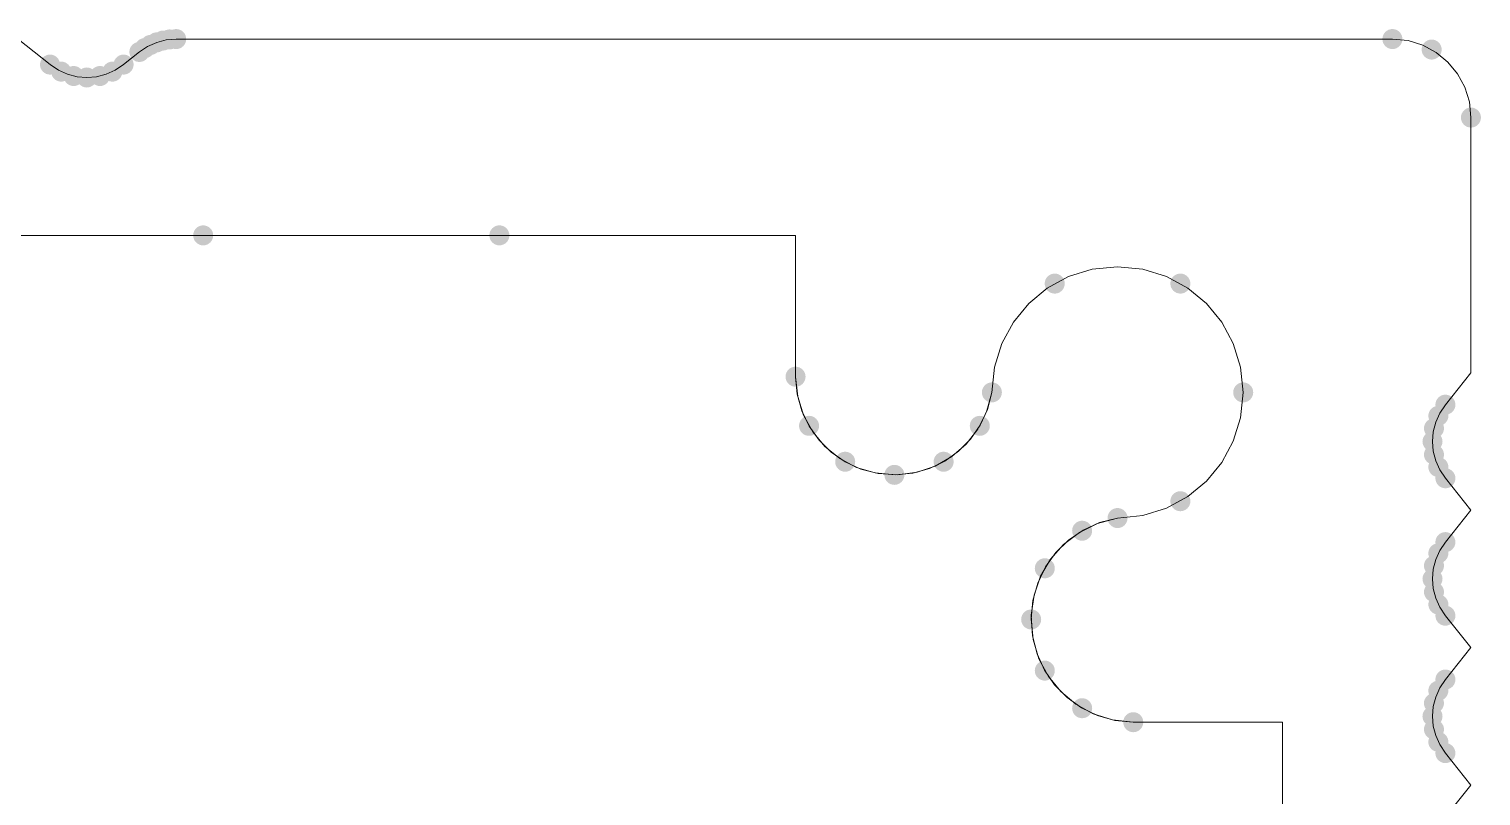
# Model space of a CAD drawing. Header units: millimetres. Extents: x 0 to 588, y 0 to 418.
# Drawn here: x 190.82 to 208.94, y 92.9 to 102.47 of the extents above; entities that cross this region are included whole.
import ezdxf

# ---------------------------------------------------------------- set-up
doc = ezdxf.new("R2010")
doc.units = ezdxf.units.MM

msp = doc.modelspace()

# ---------------------------------------------------------------- hatches: boundary and pattern name
h = msp.add_hatch(color=0)
edge = h.paths.add_edge_path()
edge.add_arc((192.336876, 102.275758), 0.125009, 0, 360)
h = msp.add_hatch(color=0)
edge = h.paths.add_edge_path()
edge.add_arc((192.413174, 102.307442), 0.125009, 0, 360)
h = msp.add_hatch(color=0)
edge = h.paths.add_edge_path()
edge.add_arc((192.492544, 102.330363), 0.125009, 0, 360)
h = msp.add_hatch(color=0)
edge = h.paths.add_edge_path()
edge.add_arc((192.573985, 102.344233), 0.125009, 0, 360)
h = msp.add_hatch(color=0)
edge = h.paths.add_edge_path()
edge.add_arc((192.656468, 102.348876), 0.125009, 0, 360)
h = msp.add_hatch(color=0)
edge = h.paths.add_edge_path()
edge.add_arc((207.833958, 102.348876), 0.125009, 0, 360)
h = msp.add_hatch(color=0)
edge = h.paths.add_edge_path()
edge.add_arc((192.197308, 102.187811), 0.125009, 0, 360)
h = msp.add_hatch(color=0)
edge = h.paths.add_edge_path()
edge.add_arc((192.197308, 102.187811), 0.125009, 0, 360)
h = msp.add_hatch(color=0)
edge = h.paths.add_edge_path()
edge.add_arc((192.264617, 102.235712), 0.125009, 0, 360)
h = msp.add_hatch(color=0)
edge = h.paths.add_edge_path()
edge.add_arc((208.323968, 102.217578), 0.125009, 0, 360)
h = msp.add_hatch(color=0)
edge = h.paths.add_edge_path()
edge.add_arc((191.081961, 102.03019), 0.125009, 0, 360)
h = msp.add_hatch(color=0)
edge = h.paths.add_edge_path()
edge.add_arc((191.22153, 101.942243), 0.125009, 0, 360)
h = msp.add_hatch(color=0)
edge = h.paths.add_edge_path()
edge.add_arc((191.377197, 101.887637), 0.125009, 0, 360)
h = msp.add_hatch(color=0)
edge = h.paths.add_edge_path()
edge.add_arc((191.705046, 101.887637), 0.125009, 0, 360)
h = msp.add_hatch(color=0)
edge = h.paths.add_edge_path()
edge.add_arc((191.860713, 101.942243), 0.125009, 0, 360)
h = msp.add_hatch(color=0)
edge = h.paths.add_edge_path()
edge.add_arc((192.000282, 102.03019), 0.125009, 0, 360)
h = msp.add_hatch(color=0)
edge = h.paths.add_edge_path()
edge.add_arc((192.000282, 102.03019), 0.125009, 0, 360)
h = msp.add_hatch(color=0)
edge = h.paths.add_edge_path()
edge.add_arc((191.541121, 101.869125), 0.125009, 0, 360)
h = msp.add_hatch(color=0)
edge = h.paths.add_edge_path()
edge.add_arc((208.813978, 101.368855), 0.125009, 0, 360)
h = msp.add_hatch(color=0)
edge = h.paths.add_edge_path()
edge.add_arc((208.813978, 101.368855), 0.125009, 0, 360)
h = msp.add_hatch(color=0)
edge = h.paths.add_edge_path()
edge.add_arc((192.993651, 99.898825), 0.125009, 0, 360)
h = msp.add_hatch(color=0)
edge = h.paths.add_edge_path()
edge.add_arc((196.689728, 99.898825), 0.125009, 0, 360)
h = msp.add_hatch(color=0)
edge = h.paths.add_edge_path()
edge.add_arc((203.619871, 99.29674), 0.125009, 0, 360)
h = msp.add_hatch(color=0)
edge = h.paths.add_edge_path()
edge.add_arc((205.187903, 99.29674), 0.125009, 0, 360)
h = msp.add_hatch(color=0)
edge = h.paths.add_edge_path()
edge.add_arc((200.385804, 98.134789), 0.125009, 0, 360)
h = msp.add_hatch(color=0)
edge = h.paths.add_edge_path()
edge.add_arc((202.835855, 97.938785), 0.125009, 0, 360)
h = msp.add_hatch(color=0)
edge = h.paths.add_edge_path()
edge.add_arc((202.835855, 97.938785), 0.125009, 0, 360)
h = msp.add_hatch(color=0)
edge = h.paths.add_edge_path()
edge.add_arc((202.835855, 97.938785), 0.125009, 0, 360)
h = msp.add_hatch(color=0)
edge = h.paths.add_edge_path()
edge.add_arc((205.971919, 97.938785), 0.125009, 0, 360)
h = msp.add_hatch(color=0)
edge = h.paths.add_edge_path()
edge.add_arc((208.495292, 97.785432), 0.125009, 0, 360)
h = msp.add_hatch(color=0)
edge = h.paths.add_edge_path()
edge.add_arc((208.407345, 97.645864), 0.125009, 0, 360)
h = msp.add_hatch(color=0)
edge = h.paths.add_edge_path()
edge.add_arc((200.553884, 97.521626), 0.125009, 0, 360)
h = msp.add_hatch(color=0)
edge = h.paths.add_edge_path()
edge.add_arc((202.684758, 97.521523), 0.125009, 0, 360)
h = msp.add_hatch(color=0)
edge = h.paths.add_edge_path()
edge.add_arc((208.35274, 97.490197), 0.125009, 0, 360)
h = msp.add_hatch(color=0)
edge = h.paths.add_edge_path()
edge.add_arc((208.334227, 97.326272), 0.125009, 0, 360)
h = msp.add_hatch(color=0)
edge = h.paths.add_edge_path()
edge.add_arc((201.00499, 97.073604), 0.125009, 0, 360)
h = msp.add_hatch(color=0)
edge = h.paths.add_edge_path()
edge.add_arc((202.233609, 97.073545), 0.125009, 0, 360)
h = msp.add_hatch(color=0)
edge = h.paths.add_edge_path()
edge.add_arc((208.35274, 97.162347), 0.125009, 0, 360)
h = msp.add_hatch(color=0)
edge = h.paths.add_edge_path()
edge.add_arc((208.407345, 97.00668), 0.125009, 0, 360)
h = msp.add_hatch(color=0)
edge = h.paths.add_edge_path()
edge.add_arc((201.619291, 96.909734), 0.125009, 0, 360)
h = msp.add_hatch(color=0)
edge = h.paths.add_edge_path()
edge.add_arc((208.495292, 96.867111), 0.125009, 0, 360)
h = msp.add_hatch(color=0)
edge = h.paths.add_edge_path()
edge.add_arc((208.495292, 96.867111), 0.125009, 0, 360)
h = msp.add_hatch(color=0)
edge = h.paths.add_edge_path()
edge.add_arc((205.187903, 96.580829), 0.125009, 0, 360)
h = msp.add_hatch(color=0)
edge = h.paths.add_edge_path()
edge.add_arc((204.403887, 96.370752), 0.125009, 0, 360)
h = msp.add_hatch(color=0)
edge = h.paths.add_edge_path()
edge.add_arc((204.403887, 96.370752), 0.125009, 0, 360)
h = msp.add_hatch(color=0)
edge = h.paths.add_edge_path()
edge.add_arc((203.962163, 96.212551), 0.125009, 0, 360)
h = msp.add_hatch(color=0)
edge = h.paths.add_edge_path()
edge.add_arc((208.407345, 95.930829), 0.125009, 0, 360)
h = msp.add_hatch(color=0)
edge = h.paths.add_edge_path()
edge.add_arc((208.495292, 96.070397), 0.125009, 0, 360)
h = msp.add_hatch(color=0)
edge = h.paths.add_edge_path()
edge.add_arc((203.49623, 95.743582), 0.125009, 0, 360)
h = msp.add_hatch(color=0)
edge = h.paths.add_edge_path()
edge.add_arc((208.35274, 95.775161), 0.125009, 0, 360)
h = msp.add_hatch(color=0)
edge = h.paths.add_edge_path()
edge.add_arc((208.334227, 95.611237), 0.125009, 0, 360)
h = msp.add_hatch(color=0)
edge = h.paths.add_edge_path()
edge.add_arc((208.35274, 95.447312), 0.125009, 0, 360)
h = msp.add_hatch(color=0)
edge = h.paths.add_edge_path()
edge.add_arc((208.407345, 95.291645), 0.125009, 0, 360)
h = msp.add_hatch(color=0)
edge = h.paths.add_edge_path()
edge.add_arc((203.325839, 95.10484), 0.125009, 0, 360)
h = msp.add_hatch(color=0)
edge = h.paths.add_edge_path()
edge.add_arc((208.495292, 95.152076), 0.125009, 0, 360)
h = msp.add_hatch(color=0)
edge = h.paths.add_edge_path()
edge.add_arc((208.495292, 95.152076), 0.125009, 0, 360)
h = msp.add_hatch(color=0)
edge = h.paths.add_edge_path()
edge.add_arc((203.496282, 94.466112), 0.125009, 0, 360)
h = msp.add_hatch(color=0)
edge = h.paths.add_edge_path()
edge.add_arc((208.495292, 94.355362), 0.125009, 0, 360)
h = msp.add_hatch(color=0)
edge = h.paths.add_edge_path()
edge.add_arc((208.407345, 94.215793), 0.125009, 0, 360)
h = msp.add_hatch(color=0)
edge = h.paths.add_edge_path()
edge.add_arc((203.962254, 93.997182), 0.125009, 0, 360)
h = msp.add_hatch(color=0)
edge = h.paths.add_edge_path()
edge.add_arc((208.35274, 94.060126), 0.125009, 0, 360)
h = msp.add_hatch(color=0)
edge = h.paths.add_edge_path()
edge.add_arc((204.599891, 93.8227), 0.125009, 0, 360)
h = msp.add_hatch(color=0)
edge = h.paths.add_edge_path()
edge.add_arc((204.599891, 93.8227), 0.125009, 0, 360)
h = msp.add_hatch(color=0)
edge = h.paths.add_edge_path()
edge.add_arc((208.334227, 93.896201), 0.125009, 0, 360)
h = msp.add_hatch(color=0)
edge = h.paths.add_edge_path()
edge.add_arc((208.35274, 93.732277), 0.125009, 0, 360)
h = msp.add_hatch(color=0)
edge = h.paths.add_edge_path()
edge.add_arc((208.407345, 93.576609), 0.125009, 0, 360)
h = msp.add_hatch(color=0)
edge = h.paths.add_edge_path()
edge.add_arc((208.495292, 93.437041), 0.125009, 0, 360)
h = msp.add_hatch(color=0)
edge = h.paths.add_edge_path()
edge.add_arc((208.495292, 93.437041), 0.125009, 0, 360)

# ---------------------------------------------------------------- linework, layer by layer
at = {"color": 0, "lineweight": 0}
for points in [[(190.683604, 102.348858), (191.081961, 102.030172)], [(192.656468, 102.348858), (207.833958, 102.348858)], [(192.000282, 102.030172), (192.197308, 102.187793)], [(208.813978, 101.368838), (208.813978, 98.183772)], [(200.385804, 99.898807), (174.51327, 99.898807)], [(200.385804, 98.134771), (200.385804, 99.898807)], [(208.813978, 98.183772), (208.495292, 97.785415)], [(208.495292, 96.867094), (208.813978, 96.468736)], [(208.813978, 96.468736), (208.495292, 96.070379)], [(208.495292, 95.152059), (208.813978, 94.753701)], [(208.813978, 94.753701), (208.495292, 94.355344)], [(206.461929, 93.822682), (204.599891, 93.822682)], [(206.461929, 91.862642), (206.461929, 93.822682)], [(208.495292, 93.437023), (208.813978, 93.038666)], [(208.813978, 93.038666), (208.495292, 92.640308)]]:
    msp.add_lwpolyline(points, close=True, dxfattribs=at)
for points in [[(190.683604, 102.348858), (191.081961, 102.030172)], [(190.683604, 102.348858), (191.081961, 102.030172)], [(192.656468, 102.348858), (192.532641, 102.338353), (192.413173, 102.307424), (192.300563, 102.256945), (192.197308, 102.187793)], [(192.656468, 102.348858), (192.532641, 102.338353), (192.413173, 102.307424), (192.300563, 102.256945), (192.197308, 102.187793)], [(192.656468, 102.348858), (192.532641, 102.338353), (192.413173, 102.307424), (192.300563, 102.256945), (192.197308, 102.187793)], [(192.656468, 102.348858), (192.532641, 102.338353), (192.413173, 102.307424), (192.300563, 102.256945), (192.197308, 102.187793)], [(192.656468, 102.348858), (192.532641, 102.338353), (192.413173, 102.307424), (192.300563, 102.256945), (192.197308, 102.187793)], [(192.656468, 102.348858), (192.532641, 102.338353), (192.413173, 102.307424), (192.300563, 102.256945), (192.197308, 102.187793)], [(192.656468, 102.348858), (192.532641, 102.338353), (192.413173, 102.307424), (192.300563, 102.256945), (192.197308, 102.187793)], [(192.656468, 102.348858), (192.532641, 102.338353), (192.413173, 102.307424), (192.300563, 102.256945), (192.197308, 102.187793)], [(192.656468, 102.348858), (192.532641, 102.338353), (192.413173, 102.307424), (192.300563, 102.256945), (192.197308, 102.187793)], [(192.656468, 102.348858), (192.532641, 102.338353), (192.413173, 102.307424), (192.300563, 102.256945), (192.197308, 102.187793)], [(192.656468, 102.348858), (207.833958, 102.348858)], [(192.656468, 102.348858), (207.833958, 102.348858)], [(208.813978, 101.368838), (208.794067, 101.566346), (208.736963, 101.750306), (208.646606, 101.916776), (208.526937, 102.061817), (208.381896, 102.181486), (208.215426, 102.271843), (208.031466, 102.328947), (207.833958, 102.348858)], [(208.813978, 101.368838), (208.794067, 101.566346), (208.736963, 101.750306), (208.646606, 101.916776), (208.526937, 102.061817), (208.381896, 102.181486), (208.215426, 102.271843), (208.031466, 102.328947), (207.833958, 102.348858)], [(208.813978, 101.368838), (208.794067, 101.566346), (208.736963, 101.750306), (208.646606, 101.916776), (208.526937, 102.061817), (208.381896, 102.181486), (208.215426, 102.271843), (208.031466, 102.328947), (207.833958, 102.348858)], [(208.813978, 101.368838), (208.794067, 101.566346), (208.736963, 101.750306), (208.646606, 101.916776), (208.526937, 102.061817), (208.381896, 102.181486), (208.215426, 102.271843), (208.031466, 102.328947), (207.833958, 102.348858)], [(208.813978, 101.368838), (208.794067, 101.566346), (208.736963, 101.750306), (208.646606, 101.916776), (208.526937, 102.061817), (208.381896, 102.181486), (208.215426, 102.271843), (208.031466, 102.328947), (207.833958, 102.348858)], [(208.813978, 101.368838), (208.794067, 101.566346), (208.736963, 101.750306), (208.646606, 101.916776), (208.526937, 102.061817), (208.381896, 102.181486), (208.215426, 102.271843), (208.031466, 102.328947), (207.833958, 102.348858)], [(208.813978, 101.368838), (208.794067, 101.566346), (208.736963, 101.750306), (208.646606, 101.916776), (208.526937, 102.061817), (208.381896, 102.181486), (208.215426, 102.271843), (208.031466, 102.328947), (207.833958, 102.348858)], [(208.813978, 101.368838), (208.794067, 101.566346), (208.736963, 101.750306), (208.646606, 101.916776), (208.526937, 102.061817), (208.381896, 102.181486), (208.215426, 102.271843), (208.031466, 102.328947), (207.833958, 102.348858)], [(208.813978, 101.368838), (208.794067, 101.566346), (208.736963, 101.750306), (208.646606, 101.916776), (208.526937, 102.061817), (208.381896, 102.181486), (208.215426, 102.271843), (208.031466, 102.328947), (207.833958, 102.348858)], [(208.813978, 101.368838), (208.794067, 101.566346), (208.736963, 101.750306), (208.646606, 101.916776), (208.526937, 102.061817), (208.381896, 102.181486), (208.215426, 102.271843), (208.031466, 102.328947), (207.833958, 102.348858)], [(191.081961, 102.030172), (191.187482, 101.959706), (191.300948, 101.909373), (191.41971, 101.879174), (191.541121, 101.869107), (191.662532, 101.879174), (191.781295, 101.909373), (191.894761, 101.959706), (192.000282, 102.030172)], [(191.081961, 102.030172), (191.187482, 101.959706), (191.300948, 101.909373), (191.41971, 101.879174), (191.541121, 101.869107), (191.662532, 101.879174), (191.781295, 101.909373), (191.894761, 101.959706), (192.000282, 102.030172)], [(191.081961, 102.030172), (191.187482, 101.959706), (191.300948, 101.909373), (191.41971, 101.879174), (191.541121, 101.869107), (191.662532, 101.879174), (191.781295, 101.909373), (191.894761, 101.959706), (192.000282, 102.030172)], [(191.081961, 102.030172), (191.187482, 101.959706), (191.300948, 101.909373), (191.41971, 101.879174), (191.541121, 101.869107), (191.662532, 101.879174), (191.781295, 101.909373), (191.894761, 101.959706), (192.000282, 102.030172)], [(191.081961, 102.030172), (191.187482, 101.959706), (191.300948, 101.909373), (191.41971, 101.879174), (191.541121, 101.869107), (191.662532, 101.879174), (191.781295, 101.909373), (191.894761, 101.959706), (192.000282, 102.030172)], [(191.081961, 102.030172), (191.187482, 101.959706), (191.300948, 101.909373), (191.41971, 101.879174), (191.541121, 101.869107), (191.662532, 101.879174), (191.781295, 101.909373), (191.894761, 101.959706), (192.000282, 102.030172)], [(191.081961, 102.030172), (191.187482, 101.959706), (191.300948, 101.909373), (191.41971, 101.879174), (191.541121, 101.869107), (191.662532, 101.879174), (191.781295, 101.909373), (191.894761, 101.959706), (192.000282, 102.030172)], [(191.081961, 102.030172), (191.187482, 101.959706), (191.300948, 101.909373), (191.41971, 101.879174), (191.541121, 101.869107), (191.662532, 101.879174), (191.781295, 101.909373), (191.894761, 101.959706), (192.000282, 102.030172)], [(191.081961, 102.030172), (191.187482, 101.959706), (191.300948, 101.909373), (191.41971, 101.879174), (191.541121, 101.869107), (191.662532, 101.879174), (191.781295, 101.909373), (191.894761, 101.959706), (192.000282, 102.030172)], [(191.081961, 102.030172), (191.187482, 101.959706), (191.300948, 101.909373), (191.41971, 101.879174), (191.541121, 101.869107), (191.662532, 101.879174), (191.781295, 101.909373), (191.894761, 101.959706), (192.000282, 102.030172)], [(192.000282, 102.030172), (192.197308, 102.187793)], [(192.000282, 102.030172), (192.197308, 102.187793)], [(208.813978, 101.368838), (208.813978, 98.183772)], [(208.813978, 101.368838), (208.813978, 98.183772)], [(200.385804, 99.898807), (174.51327, 99.898807)], [(174.51327, 99.898807), (200.385804, 99.898807)], [(174.51327, 99.898807), (200.385804, 99.898807)], [(174.51327, 99.898807), (200.385804, 99.898807)], [(174.51327, 99.898807), (200.385804, 99.898807)], [(174.51327, 99.898807), (200.385804, 99.898807)], [(174.51327, 99.898807), (200.385804, 99.898807)], [(174.51327, 99.898807), (200.385804, 99.898807), (174.51327, 99.898807), (200.385804, 99.898807)], [(200.385804, 98.134771), (200.385804, 99.898807)], [(200.385804, 99.898807), (200.385804, 98.134771)], [(204.403887, 96.370734), (204.7199, 96.402591), (205.014236, 96.493958), (205.280589, 96.63853), (205.512653, 96.830001), (205.704124, 97.062065), (205.848696, 97.328418), (205.940062, 97.622754), (205.971919, 97.938767), (205.940062, 98.25478), (205.848696, 98.549116), (205.704124, 98.815469), (205.512653, 99.047533), (205.280589, 99.239004), (205.014236, 99.383576), (204.7199, 99.474943), (204.403887, 99.506799), (204.087874, 99.474943), (203.793538, 99.383576), (203.527185, 99.239004), (203.295121, 99.047533), (203.10365, 98.815469), (202.959078, 98.549116), (202.867712, 98.25478), (202.835855, 97.938767)], [(204.403887, 96.370734), (204.7199, 96.402591), (205.014236, 96.493958), (205.280589, 96.63853), (205.512653, 96.830001), (205.704124, 97.062065), (205.848696, 97.328418), (205.940062, 97.622754), (205.971919, 97.938767), (205.940062, 98.25478), (205.848696, 98.549116), (205.704124, 98.815469), (205.512653, 99.047533), (205.280589, 99.239004), (205.014236, 99.383576), (204.7199, 99.474943), (204.403887, 99.506799), (204.087874, 99.474943), (203.793538, 99.383576), (203.527185, 99.239004), (203.295121, 99.047533), (203.10365, 98.815469), (202.959078, 98.549116), (202.867712, 98.25478), (202.835855, 97.938767)], [(204.403887, 96.370734), (204.7199, 96.402591), (205.014236, 96.493958), (205.280589, 96.63853), (205.512653, 96.830001), (205.704124, 97.062065), (205.848696, 97.328418), (205.940062, 97.622754), (205.971919, 97.938767), (205.940062, 98.25478), (205.848696, 98.549116), (205.704124, 98.815469), (205.512653, 99.047533), (205.280589, 99.239004), (205.014236, 99.383576), (204.7199, 99.474943), (204.403887, 99.506799), (204.087874, 99.474943), (203.793538, 99.383576), (203.527185, 99.239004), (203.295121, 99.047533), (203.10365, 98.815469), (202.959078, 98.549116), (202.867712, 98.25478), (202.835855, 97.938767)], [(204.403887, 96.370734), (204.7199, 96.402591), (205.014236, 96.493958), (205.280589, 96.63853), (205.512653, 96.830001), (205.704124, 97.062065), (205.848696, 97.328418), (205.940062, 97.622754), (205.971919, 97.938767), (205.940062, 98.25478), (205.848696, 98.549116), (205.704124, 98.815469), (205.512653, 99.047533), (205.280589, 99.239004), (205.014236, 99.383576), (204.7199, 99.474943), (204.403887, 99.506799), (204.087874, 99.474943), (203.793538, 99.383576), (203.527185, 99.239004), (203.295121, 99.047533), (203.10365, 98.815469), (202.959078, 98.549116), (202.867712, 98.25478), (202.835855, 97.938767)], [(204.403887, 96.370734), (204.7199, 96.402591), (205.014236, 96.493958), (205.280589, 96.63853), (205.512653, 96.830001), (205.704124, 97.062065), (205.848696, 97.328418), (205.940062, 97.622754), (205.971919, 97.938767), (205.940062, 98.25478), (205.848696, 98.549116), (205.704124, 98.815469), (205.512653, 99.047533), (205.280589, 99.239004), (205.014236, 99.383576), (204.7199, 99.474943), (204.403887, 99.506799), (204.087874, 99.474943), (203.793538, 99.383576), (203.527185, 99.239004), (203.295121, 99.047533), (203.10365, 98.815469), (202.959078, 98.549116), (202.867712, 98.25478), (202.835855, 97.938767)], [(204.403887, 96.370734), (204.7199, 96.402591), (205.014236, 96.493958), (205.280589, 96.63853), (205.512653, 96.830001), (205.704124, 97.062065), (205.848696, 97.328418), (205.940062, 97.622754), (205.971919, 97.938767), (205.940062, 98.25478), (205.848696, 98.549116), (205.704124, 98.815469), (205.512653, 99.047533), (205.280589, 99.239004), (205.014236, 99.383576), (204.7199, 99.474943), (204.403887, 99.506799), (204.087874, 99.474943), (203.793538, 99.383576), (203.527185, 99.239004), (203.295121, 99.047533), (203.10365, 98.815469), (202.959078, 98.549116), (202.867712, 98.25478), (202.835855, 97.938767)], [(204.403887, 96.370734), (204.7199, 96.402591), (205.014236, 96.493958), (205.280589, 96.63853), (205.512653, 96.830001), (205.704124, 97.062065), (205.848696, 97.328418), (205.940062, 97.622754), (205.971919, 97.938767), (205.940062, 98.25478), (205.848696, 98.549116), (205.704124, 98.815469), (205.512653, 99.047533), (205.280589, 99.239004), (205.014236, 99.383576), (204.7199, 99.474943), (204.403887, 99.506799), (204.087874, 99.474943), (203.793538, 99.383576), (203.527185, 99.239004), (203.295121, 99.047533), (203.10365, 98.815469), (202.959078, 98.549116), (202.867712, 98.25478), (202.835855, 97.938767)], [(204.403887, 96.370734), (204.7199, 96.402591), (205.014236, 96.493958), (205.280589, 96.63853), (205.512653, 96.830001), (205.704124, 97.062065), (205.848696, 97.328418), (205.940062, 97.622754), (205.971919, 97.938767), (205.940062, 98.25478), (205.848696, 98.549116), (205.704124, 98.815469), (205.512653, 99.047533), (205.280589, 99.239004), (205.014236, 99.383576), (204.7199, 99.474943), (204.403887, 99.506799), (204.087874, 99.474943), (203.793538, 99.383576), (203.527185, 99.239004), (203.295121, 99.047533), (203.10365, 98.815469), (202.959078, 98.549116), (202.867712, 98.25478), (202.835855, 97.938767)], [(204.403887, 96.370734), (204.7199, 96.402591), (205.014236, 96.493958), (205.280589, 96.63853), (205.512653, 96.830001), (205.704124, 97.062065), (205.848696, 97.328418), (205.940062, 97.622754), (205.971919, 97.938767), (205.940062, 98.25478), (205.848696, 98.549116), (205.704124, 98.815469), (205.512653, 99.047533), (205.280589, 99.239004), (205.014236, 99.383576), (204.7199, 99.474943), (204.403887, 99.506799), (204.087874, 99.474943), (203.793538, 99.383576), (203.527185, 99.239004), (203.295121, 99.047533), (203.10365, 98.815469), (202.959078, 98.549116), (202.867712, 98.25478), (202.835855, 97.938767)], [(204.403887, 96.370734), (204.7199, 96.402591), (205.014236, 96.493958), (205.280589, 96.63853), (205.512653, 96.830001), (205.704124, 97.062065), (205.848696, 97.328418), (205.940062, 97.622754), (205.971919, 97.938767), (205.940062, 98.25478), (205.848696, 98.549116), (205.704124, 98.815469), (205.512653, 99.047533), (205.280589, 99.239004), (205.014236, 99.383576), (204.7199, 99.474943), (204.403887, 99.506799), (204.087874, 99.474943), (203.793538, 99.383576), (203.527185, 99.239004), (203.295121, 99.047533), (203.10365, 98.815469), (202.959078, 98.549116), (202.867712, 98.25478), (202.835855, 97.938767)], [(200.385804, 98.134771), (200.412583, 97.886341), (200.486059, 97.655288), (200.601239, 97.446538), (200.753127, 97.265017), (200.93673, 97.115652), (201.147051, 97.003367), (201.379097, 96.93309), (201.627873, 96.909746), (201.847718, 96.930916), (202.055407, 96.989189), (202.247181, 97.081364), (202.419284, 97.204241), (202.56796, 97.35462), (202.689452, 97.529301), (202.780002, 97.725083), (202.835855, 97.938767)], [(200.385804, 98.134771), (200.412583, 97.886341), (200.486059, 97.655288), (200.601239, 97.446538), (200.753127, 97.265017), (200.93673, 97.115652), (201.147051, 97.003367), (201.379097, 96.93309), (201.627873, 96.909746), (201.847718, 96.930916), (202.055407, 96.989189), (202.247181, 97.081364), (202.419284, 97.204241), (202.56796, 97.35462), (202.689452, 97.529301), (202.780002, 97.725083), (202.835855, 97.938767)], [(200.385804, 98.134771), (200.412583, 97.886341), (200.486059, 97.655288), (200.601239, 97.446538), (200.753127, 97.265017), (200.93673, 97.115652), (201.147051, 97.003367), (201.379097, 96.93309), (201.627873, 96.909746), (201.847718, 96.930916), (202.055407, 96.989189), (202.247181, 97.081364), (202.419284, 97.204241), (202.56796, 97.35462), (202.689452, 97.529301), (202.780002, 97.725083), (202.835855, 97.938767)], [(200.385804, 98.134771), (200.412583, 97.886341), (200.486059, 97.655288), (200.601239, 97.446538), (200.753127, 97.265017), (200.93673, 97.115652), (201.147051, 97.003367), (201.379097, 96.93309), (201.627873, 96.909746), (201.847718, 96.930916), (202.055407, 96.989189), (202.247181, 97.081364), (202.419284, 97.204241), (202.56796, 97.35462), (202.689452, 97.529301), (202.780002, 97.725083), (202.835855, 97.938767)], [(200.385804, 98.134771), (200.412583, 97.886341), (200.486059, 97.655288), (200.601239, 97.446538), (200.753127, 97.265017), (200.93673, 97.115652), (201.147051, 97.003367), (201.379097, 96.93309), (201.627873, 96.909746), (201.847718, 96.930916), (202.055407, 96.989189), (202.247181, 97.081364), (202.419284, 97.204241), (202.56796, 97.35462), (202.689452, 97.529301), (202.780002, 97.725083), (202.835855, 97.938767)], [(200.385804, 98.134771), (200.412583, 97.886341), (200.486059, 97.655288), (200.601239, 97.446538), (200.753127, 97.265017), (200.93673, 97.115652), (201.147051, 97.003367), (201.379097, 96.93309), (201.627873, 96.909746), (201.847718, 96.930916), (202.055407, 96.989189), (202.247181, 97.081364), (202.419284, 97.204241), (202.56796, 97.35462), (202.689452, 97.529301), (202.780002, 97.725083), (202.835855, 97.938767)], [(200.385804, 98.134771), (200.406974, 97.914926), (200.465247, 97.707238), (200.557422, 97.515463), (200.680299, 97.34336), (200.830679, 97.194684), (201.005359, 97.073192), (201.201142, 96.982642), (201.414825, 96.926789), (201.664148, 96.910285), (201.904416, 96.942778), (202.129914, 97.020197), (202.334927, 97.138473), (202.513742, 97.293538), (202.660645, 97.481322), (202.76992, 97.697754), (202.835855, 97.938767)], [(200.385804, 98.134771), (200.412583, 97.886341), (200.486059, 97.655288), (200.601239, 97.446538), (200.753127, 97.265017), (200.93673, 97.115652), (201.147051, 97.003367), (201.379097, 96.93309), (201.627873, 96.909746), (201.847718, 96.930916), (202.055407, 96.989189), (202.247181, 97.081364), (202.419284, 97.204241), (202.56796, 97.35462), (202.689452, 97.529301), (202.780002, 97.725083), (202.835855, 97.938767)], [(200.385804, 98.134771), (200.412583, 97.886341), (200.486059, 97.655288), (200.601239, 97.446538), (200.753127, 97.265017), (200.93673, 97.115652), (201.147051, 97.003367), (201.379097, 96.93309), (201.627873, 96.909746), (201.847718, 96.930916), (202.055407, 96.989189), (202.247181, 97.081364), (202.419284, 97.204241), (202.56796, 97.35462), (202.689452, 97.529301), (202.780002, 97.725083), (202.835855, 97.938767)], [(200.385804, 98.134771), (200.406974, 97.914926), (200.465247, 97.707238), (200.557422, 97.515463), (200.680299, 97.34336), (200.830679, 97.194684), (201.005359, 97.073192), (201.201142, 96.982642), (201.414825, 96.926789), (201.664148, 96.910285), (201.904416, 96.942778), (202.129914, 97.020197), (202.334927, 97.138473), (202.513742, 97.293538), (202.660645, 97.481322), (202.76992, 97.697754), (202.835855, 97.938767)], [(208.813978, 98.183772), (208.495292, 97.785415)], [(208.813978, 98.183772), (208.495292, 97.785415)], [(208.495292, 97.785415), (208.424826, 97.679894), (208.374494, 97.566428), (208.344294, 97.447665), (208.334227, 97.326254), (208.344294, 97.204843), (208.374494, 97.086081), (208.424826, 96.972615), (208.495292, 96.867094)], [(208.495292, 97.785415), (208.424826, 97.679894), (208.374494, 97.566428), (208.344294, 97.447665), (208.334227, 97.326254), (208.344294, 97.204843), (208.374494, 97.086081), (208.424826, 96.972615), (208.495292, 96.867094)], [(208.495292, 97.785415), (208.424826, 97.679894), (208.374494, 97.566428), (208.344294, 97.447665), (208.334227, 97.326254), (208.344294, 97.204843), (208.374494, 97.086081), (208.424826, 96.972615), (208.495292, 96.867094)], [(208.495292, 97.785415), (208.424826, 97.679894), (208.374494, 97.566428), (208.344294, 97.447665), (208.334227, 97.326254), (208.344294, 97.204843), (208.374494, 97.086081), (208.424826, 96.972615), (208.495292, 96.867094)], [(208.495292, 97.785415), (208.424826, 97.679894), (208.374494, 97.566428), (208.344294, 97.447665), (208.334227, 97.326254), (208.344294, 97.204843), (208.374494, 97.086081), (208.424826, 96.972615), (208.495292, 96.867094)], [(208.495292, 97.785415), (208.424826, 97.679894), (208.374494, 97.566428), (208.344294, 97.447665), (208.334227, 97.326254), (208.344294, 97.204843), (208.374494, 97.086081), (208.424826, 96.972615), (208.495292, 96.867094)], [(208.495292, 97.785415), (208.424826, 97.679894), (208.374494, 97.566428), (208.344294, 97.447665), (208.334227, 97.326254), (208.344294, 97.204843), (208.374494, 97.086081), (208.424826, 96.972615), (208.495292, 96.867094)], [(208.495292, 97.785415), (208.424826, 97.679894), (208.374494, 97.566428), (208.344294, 97.447665), (208.334227, 97.326254), (208.344294, 97.204843), (208.374494, 97.086081), (208.424826, 96.972615), (208.495292, 96.867094)], [(208.495292, 97.785415), (208.424826, 97.679894), (208.374494, 97.566428), (208.344294, 97.447665), (208.334227, 97.326254), (208.344294, 97.204843), (208.374494, 97.086081), (208.424826, 96.972615), (208.495292, 96.867094)], [(208.495292, 97.785415), (208.424826, 97.679894), (208.374494, 97.566428), (208.344294, 97.447665), (208.334227, 97.326254), (208.344294, 97.204843), (208.374494, 97.086081), (208.424826, 96.972615), (208.495292, 96.867094)], [(208.495292, 96.867094), (208.813978, 96.468736)], [(208.495292, 96.867094), (208.813978, 96.468736)], [(208.813978, 96.468736), (208.495292, 96.070379)], [(208.813978, 96.468736), (208.495292, 96.070379)], [(204.403887, 96.370734), (204.180221, 96.313748), (203.975179, 96.220216), (203.79215, 96.094092), (203.634524, 95.939332), (203.505693, 95.759892), (203.409046, 95.559727), (203.347973, 95.342792), (203.325865, 95.113042), (203.350268, 94.854469), (203.423447, 94.613313), (203.540277, 94.394761), (203.695635, 94.204003), (203.884399, 94.046227), (204.101445, 93.926622), (204.34165, 93.850377), (204.599891, 93.822682)], [(204.403887, 96.370734), (204.180221, 96.313748), (203.975179, 96.220216), (203.79215, 96.094092), (203.634524, 95.939332), (203.505693, 95.759892), (203.409046, 95.559727), (203.347973, 95.342792), (203.325865, 95.113042), (203.350268, 94.854469), (203.423447, 94.613313), (203.540277, 94.394761), (203.695635, 94.204003), (203.884399, 94.046227), (204.101445, 93.926622), (204.34165, 93.850377), (204.599891, 93.822682)], [(204.403887, 96.370734), (204.15292, 96.303869), (203.927202, 96.191784), (203.731002, 96.040392), (203.568589, 95.855602), (203.444233, 95.643327), (203.362203, 95.409479), (203.326769, 95.159967), (203.342198, 94.900704), (203.399185, 94.677039), (203.492717, 94.471996), (203.618841, 94.288967), (203.773601, 94.131342), (203.953041, 94.00251), (204.153206, 93.905863), (204.370141, 93.84479), (204.599891, 93.822682)], [(204.403887, 96.370734), (204.15292, 96.303869), (203.927202, 96.191784), (203.731002, 96.040392), (203.568589, 95.855602), (203.444233, 95.643327), (203.362203, 95.409479), (203.326769, 95.159967), (203.342198, 94.900704), (203.399185, 94.677039), (203.492717, 94.471996), (203.618841, 94.288967), (203.773601, 94.131342), (203.953041, 94.00251), (204.153206, 93.905863), (204.370141, 93.84479), (204.599891, 93.822682)], [(204.403887, 96.370734), (204.15292, 96.303869), (203.927202, 96.191784), (203.731002, 96.040392), (203.568589, 95.855602), (203.444233, 95.643327), (203.362203, 95.409479), (203.326769, 95.159967), (203.342198, 94.900704), (203.399185, 94.677039), (203.492717, 94.471996), (203.618841, 94.288967), (203.773601, 94.131342), (203.953041, 94.00251), (204.153206, 93.905863), (204.370141, 93.84479), (204.599891, 93.822682)], [(204.403887, 96.370734), (204.15292, 96.303869), (203.927202, 96.191784), (203.731002, 96.040392), (203.568589, 95.855602), (203.444233, 95.643327), (203.362203, 95.409479), (203.326769, 95.159967), (203.342198, 94.900704), (203.399185, 94.677039), (203.492717, 94.471996), (203.618841, 94.288967), (203.773601, 94.131342), (203.953041, 94.00251), (204.153206, 93.905863), (204.370141, 93.84479), (204.599891, 93.822682)], [(204.403887, 96.370734), (204.15292, 96.303869), (203.927202, 96.191784), (203.731002, 96.040392), (203.568589, 95.855602), (203.444233, 95.643327), (203.362203, 95.409479), (203.326769, 95.159967), (203.342198, 94.900704), (203.399185, 94.677039), (203.492717, 94.471996), (203.618841, 94.288967), (203.773601, 94.131342), (203.953041, 94.00251), (204.153206, 93.905863), (204.370141, 93.84479), (204.599891, 93.822682)], [(204.403887, 96.370734), (204.15292, 96.303869), (203.927202, 96.191784), (203.731002, 96.040392), (203.568589, 95.855602), (203.444233, 95.643327), (203.362203, 95.409479), (203.326769, 95.159967), (203.342198, 94.900704), (203.399185, 94.677039), (203.492717, 94.471996), (203.618841, 94.288967), (203.773601, 94.131342), (203.953041, 94.00251), (204.153206, 93.905863), (204.370141, 93.84479), (204.599891, 93.822682)], [(204.403887, 96.370734), (204.15292, 96.303869), (203.927202, 96.191784), (203.731002, 96.040392), (203.568589, 95.855602), (203.444233, 95.643327), (203.362203, 95.409479), (203.326769, 95.159967), (203.342198, 94.900704), (203.399185, 94.677039), (203.492717, 94.471996), (203.618841, 94.288967), (203.773601, 94.131342), (203.953041, 94.00251), (204.153206, 93.905863), (204.370141, 93.84479), (204.599891, 93.822682)], [(204.403887, 96.370734), (204.15292, 96.303869), (203.927202, 96.191784), (203.731002, 96.040392), (203.568589, 95.855602), (203.444233, 95.643327), (203.362203, 95.409479), (203.326769, 95.159967), (203.342198, 94.900704), (203.399185, 94.677039), (203.492717, 94.471996), (203.618841, 94.288967), (203.773601, 94.131342), (203.953041, 94.00251), (204.153206, 93.905863), (204.370141, 93.84479), (204.599891, 93.822682)], [(208.495292, 96.070379), (208.424826, 95.964858), (208.374494, 95.851393), (208.344294, 95.73263), (208.334227, 95.611219), (208.344294, 95.489808), (208.374494, 95.371045), (208.424826, 95.257579), (208.495292, 95.152059)], [(208.495292, 96.070379), (208.424826, 95.964858), (208.374494, 95.851393), (208.344294, 95.73263), (208.334227, 95.611219), (208.344294, 95.489808), (208.374494, 95.371045), (208.424826, 95.257579), (208.495292, 95.152059)], [(208.495292, 96.070379), (208.424826, 95.964858), (208.374494, 95.851393), (208.344294, 95.73263), (208.334227, 95.611219), (208.344294, 95.489808), (208.374494, 95.371045), (208.424826, 95.257579), (208.495292, 95.152059)], [(208.495292, 96.070379), (208.424826, 95.964858), (208.374494, 95.851393), (208.344294, 95.73263), (208.334227, 95.611219), (208.344294, 95.489808), (208.374494, 95.371045), (208.424826, 95.257579), (208.495292, 95.152059)], [(208.495292, 96.070379), (208.424826, 95.964858), (208.374494, 95.851393), (208.344294, 95.73263), (208.334227, 95.611219), (208.344294, 95.489808), (208.374494, 95.371045), (208.424826, 95.257579), (208.495292, 95.152059)], [(208.495292, 96.070379), (208.424826, 95.964858), (208.374494, 95.851393), (208.344294, 95.73263), (208.334227, 95.611219), (208.344294, 95.489808), (208.374494, 95.371045), (208.424826, 95.257579), (208.495292, 95.152059)], [(208.495292, 96.070379), (208.424826, 95.964858), (208.374494, 95.851393), (208.344294, 95.73263), (208.334227, 95.611219), (208.344294, 95.489808), (208.374494, 95.371045), (208.424826, 95.257579), (208.495292, 95.152059)], [(208.495292, 96.070379), (208.424826, 95.964858), (208.374494, 95.851393), (208.344294, 95.73263), (208.334227, 95.611219), (208.344294, 95.489808), (208.374494, 95.371045), (208.424826, 95.257579), (208.495292, 95.152059)], [(208.495292, 96.070379), (208.424826, 95.964858), (208.374494, 95.851393), (208.344294, 95.73263), (208.334227, 95.611219), (208.344294, 95.489808), (208.374494, 95.371045), (208.424826, 95.257579), (208.495292, 95.152059)], [(208.495292, 96.070379), (208.424826, 95.964858), (208.374494, 95.851393), (208.344294, 95.73263), (208.334227, 95.611219), (208.344294, 95.489808), (208.374494, 95.371045), (208.424826, 95.257579), (208.495292, 95.152059)], [(208.495292, 95.152059), (208.813978, 94.753701)], [(208.495292, 95.152059), (208.813978, 94.753701)], [(208.813978, 94.753701), (208.495292, 94.355344)], [(208.813978, 94.753701), (208.495292, 94.355344)], [(208.495292, 94.355344), (208.424826, 94.249823), (208.374494, 94.136357), (208.344294, 94.017595), (208.334227, 93.896184), (208.344294, 93.774773), (208.374494, 93.65601), (208.424826, 93.542544), (208.495292, 93.437023)], [(208.495292, 94.355344), (208.424826, 94.249823), (208.374494, 94.136357), (208.344294, 94.017595), (208.334227, 93.896184), (208.344294, 93.774773), (208.374494, 93.65601), (208.424826, 93.542544), (208.495292, 93.437023)], [(208.495292, 94.355344), (208.424826, 94.249823), (208.374494, 94.136357), (208.344294, 94.017595), (208.334227, 93.896184), (208.344294, 93.774773), (208.374494, 93.65601), (208.424826, 93.542544), (208.495292, 93.437023)], [(208.495292, 94.355344), (208.424826, 94.249823), (208.374494, 94.136357), (208.344294, 94.017595), (208.334227, 93.896184), (208.344294, 93.774773), (208.374494, 93.65601), (208.424826, 93.542544), (208.495292, 93.437023)], [(208.495292, 94.355344), (208.424826, 94.249823), (208.374494, 94.136357), (208.344294, 94.017595), (208.334227, 93.896184), (208.344294, 93.774773), (208.374494, 93.65601), (208.424826, 93.542544), (208.495292, 93.437023)], [(208.495292, 94.355344), (208.424826, 94.249823), (208.374494, 94.136357), (208.344294, 94.017595), (208.334227, 93.896184), (208.344294, 93.774773), (208.374494, 93.65601), (208.424826, 93.542544), (208.495292, 93.437023)], [(208.495292, 94.355344), (208.424826, 94.249823), (208.374494, 94.136357), (208.344294, 94.017595), (208.334227, 93.896184), (208.344294, 93.774773), (208.374494, 93.65601), (208.424826, 93.542544), (208.495292, 93.437023)], [(208.495292, 94.355344), (208.424826, 94.249823), (208.374494, 94.136357), (208.344294, 94.017595), (208.334227, 93.896184), (208.344294, 93.774773), (208.374494, 93.65601), (208.424826, 93.542544), (208.495292, 93.437023)], [(208.495292, 94.355344), (208.424826, 94.249823), (208.374494, 94.136357), (208.344294, 94.017595), (208.334227, 93.896184), (208.344294, 93.774773), (208.374494, 93.65601), (208.424826, 93.542544), (208.495292, 93.437023)], [(208.495292, 94.355344), (208.424826, 94.249823), (208.374494, 94.136357), (208.344294, 94.017595), (208.334227, 93.896184), (208.344294, 93.774773), (208.374494, 93.65601), (208.424826, 93.542544), (208.495292, 93.437023)], [(206.461929, 93.822682), (204.599891, 93.822682)], [(206.461929, 93.822682), (204.599891, 93.822682)], [(206.461929, 91.862642), (206.461929, 93.822682)], [(206.461929, 91.862642), (206.461929, 93.822682)], [(208.495292, 93.437023), (208.813978, 93.038666)], [(208.495292, 93.437023), (208.813978, 93.038666)], [(208.813978, 93.038666), (208.495292, 92.640308)], [(208.813978, 93.038666), (208.495292, 92.640308)]]:
    msp.add_lwpolyline(points, dxfattribs=at)

doc.saveas('drawing.dxf')
